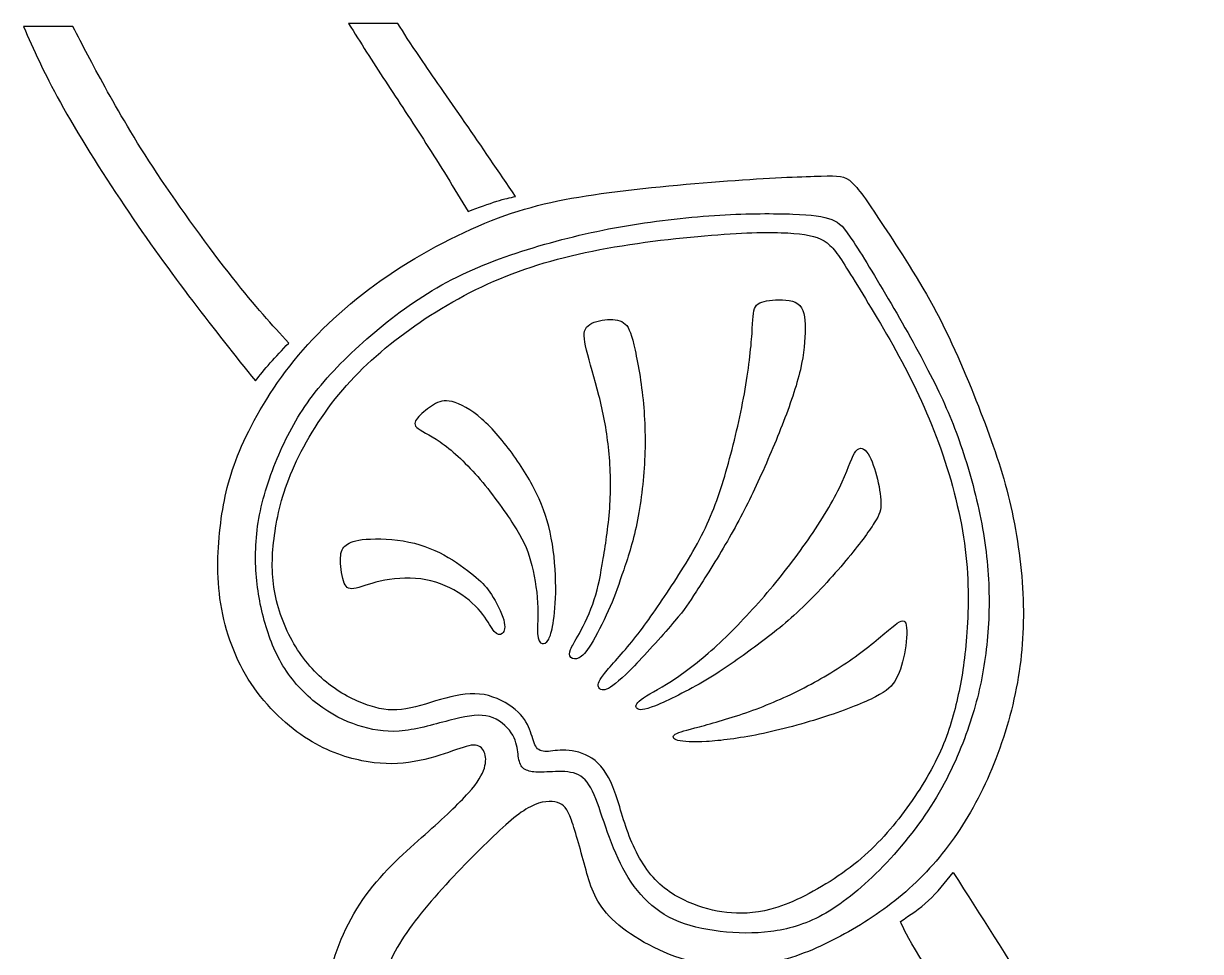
# Model space of a CAD drawing. Extents: x -11 to 8.6, y -2.9 to 35.2.
# Drawn here: x -3.524 to -0.677, y 7.426 to 9.67 of the extents above; entities that cross this region are included whole.
import ezdxf

# ---------------------------------------------------------------- set-up
doc = ezdxf.new("R2010")
doc.units = 0
doc.header["$MEASUREMENT"] = 0
doc.layers.add('LAYER_1', color=7, linetype='CONTINUOUS')

msp = doc.modelspace()

# ---------------------------------------------------------------- linework, layer by layer
at = {"layer": 'LAYER_1'}
for points in [[(-3.40463, 9.66274), (-3.40463, 9.66274), (-3.52399, 9.66274), (-3.52399, 9.66274)], [(-2.61854, 9.66998), (-2.61854, 9.66998), (-2.73789, 9.66998), (-2.73789, 9.66998)]]:
    msp.add_open_spline(points, degree=3, dxfattribs=at)
for points, knots in [([(-3.52399, 9.66274), (-3.49985, 9.60777), (-3.47572, 9.55276), (-3.43493, 9.47927), (-3.43493, 9.47927), (-3.39412, 9.40576), (-3.33665, 9.31371), (-3.28, 9.22932), (-3.28, 9.22932), (-3.22333, 9.14493), (-3.16745, 9.06815), (-3.11481, 8.99884), (-3.11481, 8.99884), (-3.06217, 8.92952), (-3.01273, 8.8676), (-2.9633, 8.80572), (-2.9633, 8.80572), (-2.95206, 8.81977), (-2.94077, 8.83386), (-2.92732, 8.84912), (-2.92732, 8.84912), (-2.91387, 8.86439), (-2.89818, 8.88087), (-2.88252, 8.89735), (-2.88252, 8.89735), (-2.92269, 8.94115), (-2.9629, 8.98497), (-3.01855, 9.05569), (-3.01855, 9.05569), (-3.0742, 9.12643), (-3.14535, 9.22409), (-3.2006, 9.30727), (-3.2006, 9.30727), (-3.25587, 9.39046), (-3.29525, 9.4592), (-3.3266, 9.51601), (-3.3266, 9.51601), (-3.35797, 9.57284), (-3.3813, 9.61781), (-3.40463, 9.66274)], [0, 0, 0, 0, 0.0909091, 0.0909091, 0.0909091, 0.0909091, 0.1818182, 0.1818182, 0.1818182, 0.1818182, 0.2727273, 0.2727273, 0.2727273, 0.2727273, 0.3636364, 0.3636364, 0.3636364, 0.3636364, 0.4545455, 0.4545455, 0.4545455, 0.4545455, 0.5454545, 0.5454545, 0.5454545, 0.5454545, 0.6363636, 0.6363636, 0.6363636, 0.6363636, 0.7272727, 0.7272727, 0.7272727, 0.7272727, 0.8181818, 0.8181818, 0.8181818, 0.8181818, 1, 1, 1, 1]), ([(-2.73789, 9.66998), (-2.70894, 9.62424), (-2.67998, 9.57848), (-2.64883, 9.5307), (-2.64883, 9.5307), (-2.61768, 9.48291), (-2.58431, 9.43308), (-2.55055, 9.38024), (-2.55055, 9.38024), (-2.51679, 9.32738), (-2.48264, 9.27151), (-2.44848, 9.21565), (-2.44848, 9.21565), (-2.42356, 9.22489), (-2.39865, 9.23415), (-2.37956, 9.24016), (-2.37956, 9.24016), (-2.36048, 9.2462), (-2.34719, 9.24902), (-2.33394, 9.25183), (-2.33394, 9.25183), (-2.37493, 9.3121), (-2.41592, 9.3724), (-2.4563, 9.43085), (-2.4563, 9.43085), (-2.49669, 9.48933), (-2.5365, 9.54601), (-2.56342, 9.58555), (-2.56342, 9.58555), (-2.59036, 9.6251), (-2.60445, 9.64754), (-2.61854, 9.66998)], [0, 0, 0, 0, 0.1111111, 0.1111111, 0.1111111, 0.1111111, 0.2222222, 0.2222222, 0.2222222, 0.2222222, 0.3333333, 0.3333333, 0.3333333, 0.3333333, 0.4444444, 0.4444444, 0.4444444, 0.4444444, 0.5555556, 0.5555556, 0.5555556, 0.5555556, 0.6666667, 0.6666667, 0.6666667, 0.6666667, 0.7777778, 0.7777778, 0.7777778, 0.7777778, 1, 1, 1, 1]), ([(-1.12001, 6.8887), (-1.15253, 6.89321), (-1.18425, 6.8962), (-1.21341, 6.8984), (-1.21341, 6.8984), (-1.28734, 6.90402), (-1.34523, 6.90484), (-1.42319, 6.88435), (-1.42319, 6.88435), (-1.50116, 6.86384), (-1.59922, 6.82205), (-1.69165, 6.78508), (-1.69165, 6.78508), (-1.78408, 6.7481), (-1.8709, 6.71595), (-1.9581, 6.69346), (-1.9581, 6.69346), (-2.04529, 6.67095), (-2.13293, 6.65806), (-2.2157, 6.65886), (-2.2157, 6.65886), (-2.29849, 6.65968), (-2.37646, 6.67415), (-2.45522, 6.71272), (-2.45522, 6.71272), (-2.53398, 6.75131), (-2.61358, 6.81401), (-2.67143, 6.88996), (-2.67143, 6.88996), (-2.7293, 6.96591), (-2.76548, 7.05514), (-2.78316, 7.13672), (-2.78316, 7.13672), (-2.80084, 7.2183), (-2.80004, 7.29225), (-2.78438, 7.36378), (-2.78438, 7.36378), (-2.76871, 7.43532), (-2.73814, 7.50445), (-2.69556, 7.56271), (-2.69556, 7.56271), (-2.65297, 7.62098), (-2.59829, 7.66842), (-2.55288, 7.709), (-2.55288, 7.709), (-2.50748, 7.74959), (-2.4713, 7.78334), (-2.448, 7.80946), (-2.448, 7.80946), (-2.42469, 7.83558), (-2.41423, 7.85408), (-2.40942, 7.86974), (-2.40942, 7.86974), (-2.40459, 7.88542), (-2.40539, 7.8983), (-2.4098, 7.90833), (-2.4098, 7.90833), (-2.41423, 7.91837), (-2.42227, 7.92563), (-2.43592, 7.92522), (-2.43592, 7.92522), (-2.44959, 7.9248), (-2.46889, 7.91677), (-2.49581, 7.90753), (-2.49581, 7.90753), (-2.52274, 7.89828), (-2.55731, 7.88784), (-2.59267, 7.88303), (-2.59267, 7.88303), (-2.62803, 7.8782), (-2.66421, 7.879), (-2.70599, 7.88744), (-2.70599, 7.88744), (-2.74778, 7.89588), (-2.79523, 7.91195), (-2.84424, 7.94451), (-2.84424, 7.94451), (-2.89327, 7.97706), (-2.94393, 8.02609), (-2.98049, 8.08477), (-2.98049, 8.08477), (-3.01705, 8.14344), (-3.03958, 8.21175), (-3.04882, 8.27927), (-3.04882, 8.27927), (-3.05806, 8.34678), (-3.05402, 8.41351), (-3.0456, 8.47298), (-3.0456, 8.47298), (-3.03716, 8.53246), (-3.02429, 8.58472), (-2.99657, 8.6478), (-2.99657, 8.6478), (-2.96884, 8.7109), (-2.92623, 8.78485), (-2.86958, 8.85477), (-2.86958, 8.85477), (-2.81291, 8.92471), (-2.74217, 8.99062), (-2.6586, 9.04929), (-2.6586, 9.04929), (-2.57501, 9.10796), (-2.47853, 9.1594), (-2.39174, 9.19356), (-2.39174, 9.19356), (-2.30494, 9.22771), (-2.22775, 9.24459), (-2.12648, 9.25864), (-2.12648, 9.25864), (-2.02521, 9.27272), (-1.89982, 9.284), (-1.80258, 9.29082), (-1.80258, 9.29082), (-1.70532, 9.29765), (-1.63619, 9.30006), (-1.59439, 9.30126), (-1.59439, 9.30126), (-1.5526, 9.30246), (-1.53813, 9.30246), (-1.51964, 9.28518), (-1.51964, 9.28518), (-1.50116, 9.2679), (-1.47863, 9.23335), (-1.44287, 9.1791), (-1.44287, 9.1791), (-1.40711, 9.12484), (-1.35808, 9.05089), (-1.31588, 8.97133), (-1.31588, 8.97133), (-1.27369, 8.89175), (-1.23833, 8.80654), (-1.209, 8.73059), (-1.209, 8.73059), (-1.17965, 8.65464), (-1.15634, 8.58792), (-1.13906, 8.5156), (-1.13906, 8.5156), (-1.12178, 8.44326), (-1.11052, 8.36526), (-1.10691, 8.29133), (-1.10691, 8.29133), (-1.10328, 8.21739), (-1.10733, 8.14745), (-1.12018, 8.07633), (-1.12018, 8.07633), (-1.13303, 8.0052), (-1.15474, 7.93284), (-1.18206, 7.86735), (-1.18206, 7.86735), (-1.20938, 7.80184), (-1.24234, 7.74315), (-1.2801, 7.69132), (-1.2801, 7.69132), (-1.31789, 7.63948), (-1.3605, 7.59446), (-1.40751, 7.55589), (-1.40751, 7.55589), (-1.45454, 7.5173), (-1.50599, 7.48515), (-1.55743, 7.45823), (-1.55743, 7.45823), (-1.60887, 7.43131), (-1.6603, 7.40958), (-1.72138, 7.39833), (-1.72138, 7.39833), (-1.78246, 7.38709), (-1.85322, 7.38629), (-1.92274, 7.40597), (-1.92274, 7.40597), (-1.99225, 7.42567), (-2.06059, 7.46586), (-2.10036, 7.50443), (-2.10036, 7.50443), (-2.14015, 7.54302), (-2.15141, 7.58), (-2.16346, 7.623), (-2.16346, 7.623), (-2.17551, 7.666), (-2.1884, 7.71503), (-2.19884, 7.74396), (-2.19884, 7.74396), (-2.20928, 7.7729), (-2.21732, 7.78174), (-2.23258, 7.78615), (-2.23258, 7.78615), (-2.24785, 7.79058), (-2.27038, 7.79058), (-2.2981, 7.77613), (-2.2981, 7.77613), (-2.32583, 7.76165), (-2.35878, 7.73271), (-2.40298, 7.68971), (-2.40298, 7.68971), (-2.44718, 7.64671), (-2.50267, 7.58965), (-2.54647, 7.53781), (-2.54647, 7.53781), (-2.59027, 7.48597), (-2.62242, 7.43933), (-2.6421, 7.39071), (-2.6421, 7.39071), (-2.66179, 7.34208), (-2.66904, 7.29145), (-2.66584, 7.23278), (-2.66584, 7.23278), (-2.66261, 7.1741), (-2.64892, 7.10737), (-2.62523, 7.05273), (-2.62523, 7.05273), (-2.60151, 6.99807), (-2.56776, 6.95547), (-2.52596, 6.9181), (-2.52596, 6.9181), (-2.48417, 6.88072), (-2.43433, 6.84857), (-2.38129, 6.82527), (-2.38129, 6.82527), (-2.32823, 6.80196), (-2.27197, 6.78747), (-2.19481, 6.78988), (-2.19481, 6.78988), (-2.11766, 6.7923), (-2.01958, 6.8116), (-1.92394, 6.83933), (-1.92394, 6.83933), (-1.8283, 6.86705), (-1.73505, 6.90323), (-1.64906, 6.93336), (-1.64906, 6.93336), (-1.56306, 6.96351), (-1.48427, 6.98762), (-1.40631, 7.00248), (-1.40631, 7.00248), (-1.32835, 7.01735), (-1.25118, 7.023), (-1.17081, 7.01657)], [0, 0, 0, 0, 0.0166667, 0.0166667, 0.0166667, 0.0166667, 0.0333333, 0.0333333, 0.0333333, 0.0333333, 0.05, 0.05, 0.05, 0.05, 0.0666667, 0.0666667, 0.0666667, 0.0666667, 0.0833333, 0.0833333, 0.0833333, 0.0833333, 0.1, 0.1, 0.1, 0.1, 0.1166667, 0.1166667, 0.1166667, 0.1166667, 0.1333333, 0.1333333, 0.1333333, 0.1333333, 0.15, 0.15, 0.15, 0.15, 0.1666667, 0.1666667, 0.1666667, 0.1666667, 0.1833333, 0.1833333, 0.1833333, 0.1833333, 0.2, 0.2, 0.2, 0.2, 0.2166667, 0.2166667, 0.2166667, 0.2166667, 0.2333333, 0.2333333, 0.2333333, 0.2333333, 0.25, 0.25, 0.25, 0.25, 0.2666667, 0.2666667, 0.2666667, 0.2666667, 0.2833333, 0.2833333, 0.2833333, 0.2833333, 0.3, 0.3, 0.3, 0.3, 0.3166667, 0.3166667, 0.3166667, 0.3166667, 0.3333333, 0.3333333, 0.3333333, 0.3333333, 0.35, 0.35, 0.35, 0.35, 0.3666667, 0.3666667, 0.3666667, 0.3666667, 0.3833333, 0.3833333, 0.3833333, 0.3833333, 0.4, 0.4, 0.4, 0.4, 0.4166667, 0.4166667, 0.4166667, 0.4166667, 0.4333333, 0.4333333, 0.4333333, 0.4333333, 0.45, 0.45, 0.45, 0.45, 0.4666667, 0.4666667, 0.4666667, 0.4666667, 0.4833333, 0.4833333, 0.4833333, 0.4833333, 0.5, 0.5, 0.5, 0.5, 0.5166667, 0.5166667, 0.5166667, 0.5166667, 0.5333333, 0.5333333, 0.5333333, 0.5333333, 0.55, 0.55, 0.55, 0.55, 0.5666667, 0.5666667, 0.5666667, 0.5666667, 0.5833333, 0.5833333, 0.5833333, 0.5833333, 0.6, 0.6, 0.6, 0.6, 0.6166667, 0.6166667, 0.6166667, 0.6166667, 0.6333333, 0.6333333, 0.6333333, 0.6333333, 0.65, 0.65, 0.65, 0.65, 0.6666667, 0.6666667, 0.6666667, 0.6666667, 0.6833333, 0.6833333, 0.6833333, 0.6833333, 0.7, 0.7, 0.7, 0.7, 0.7166667, 0.7166667, 0.7166667, 0.7166667, 0.7333333, 0.7333333, 0.7333333, 0.7333333, 0.75, 0.75, 0.75, 0.75, 0.7666667, 0.7666667, 0.7666667, 0.7666667, 0.7833333, 0.7833333, 0.7833333, 0.7833333, 0.8, 0.8, 0.8, 0.8, 0.8166667, 0.8166667, 0.8166667, 0.8166667, 0.8333333, 0.8333333, 0.8333333, 0.8333333, 0.85, 0.85, 0.85, 0.85, 0.8666667, 0.8666667, 0.8666667, 0.8666667, 0.8833333, 0.8833333, 0.8833333, 0.8833333, 0.9, 0.9, 0.9, 0.9, 0.9166667, 0.9166667, 0.9166667, 0.9166667, 0.9333333, 0.9333333, 0.9333333, 0.9333333, 0.95, 0.95, 0.95, 0.95, 0.9666667, 0.9666667, 0.9666667, 0.9666667, 1, 1, 1, 1]), ([(-1.24095, 7.96066), (-1.22187, 8.01492), (-1.2094, 8.06435), (-1.20098, 8.11699), (-1.20098, 8.11699), (-1.19254, 8.16965), (-1.18809, 8.22552), (-1.18869, 8.28278), (-1.18869, 8.28278), (-1.1893, 8.34005), (-1.19495, 8.39873), (-1.20639, 8.46001), (-1.20639, 8.46001), (-1.21784, 8.5213), (-1.23512, 8.58521), (-1.2538, 8.64106), (-1.2538, 8.64106), (-1.27248, 8.69692), (-1.29261, 8.74477), (-1.32013, 8.80022), (-1.32013, 8.80022), (-1.34765, 8.85566), (-1.38261, 8.91878), (-1.41878, 8.98106), (-1.41878, 8.98106), (-1.45494, 9.04335), (-1.49234, 9.10486), (-1.51603, 9.14123), (-1.51603, 9.14123), (-1.53975, 9.17759), (-1.54981, 9.18885), (-1.56929, 9.19627), (-1.56929, 9.19627), (-1.58878, 9.20371), (-1.61772, 9.20734), (-1.66293, 9.20914), (-1.66293, 9.20914), (-1.70813, 9.21094), (-1.76965, 9.21094), (-1.83977, 9.20673), (-1.83977, 9.20673), (-1.90989, 9.20251), (-1.98866, 9.19407), (-2.06562, 9.18102), (-2.06562, 9.18102), (-2.14257, 9.16795), (-2.21774, 9.15025), (-2.29107, 9.12796), (-2.29107, 9.12796), (-2.36441, 9.10565), (-2.43597, 9.07873), (-2.50026, 9.04437), (-2.50026, 9.04437), (-2.56457, 9.01001), (-2.62164, 8.9682), (-2.67407, 8.924), (-2.67407, 8.924), (-2.72651, 8.87979), (-2.77436, 8.83315), (-2.81153, 8.78715), (-2.81153, 8.78715), (-2.84869, 8.74114), (-2.87523, 8.69572), (-2.89812, 8.64611), (-2.89812, 8.64611), (-2.92103, 8.59647), (-2.94034, 8.54259), (-2.95118, 8.49178), (-2.95118, 8.49178), (-2.96203, 8.44094), (-2.96445, 8.3931), (-2.96184, 8.34789), (-2.96184, 8.34789), (-2.95922, 8.30269), (-2.95158, 8.26007), (-2.93973, 8.2191), (-2.93973, 8.2191), (-2.92787, 8.17811), (-2.91179, 8.1387), (-2.8879, 8.10354), (-2.8879, 8.10354), (-2.86398, 8.06838), (-2.83221, 8.03743), (-2.80008, 8.01494), (-2.80008, 8.01494), (-2.76793, 7.99243), (-2.73537, 7.97834), (-2.70322, 7.96911), (-2.70322, 7.96911), (-2.67107, 7.95987), (-2.63932, 7.95544), (-2.60095, 7.96026), (-2.60095, 7.96026), (-2.56256, 7.96509), (-2.51754, 7.97918), (-2.48178, 7.988), (-2.48178, 7.988), (-2.44602, 7.99684), (-2.41948, 8.00047), (-2.39679, 7.99403), (-2.39679, 7.99403), (-2.37407, 7.9876), (-2.35517, 7.97112), (-2.34433, 7.95484), (-2.34433, 7.95484), (-2.33348, 7.93857), (-2.33066, 7.92249), (-2.32865, 7.90864), (-2.32865, 7.90864), (-2.32665, 7.89477), (-2.32545, 7.8831), (-2.32063, 7.87528), (-2.32063, 7.87528), (-2.3158, 7.86744), (-2.30736, 7.8634), (-2.29732, 7.86139), (-2.29732, 7.86139), (-2.28728, 7.85939), (-2.27559, 7.85939), (-2.25853, 7.86019), (-2.25853, 7.86019), (-2.24145, 7.86099), (-2.21893, 7.86261), (-2.20066, 7.85921), (-2.20066, 7.85921), (-2.18238, 7.85578), (-2.16829, 7.84734), (-2.15644, 7.82906), (-2.15644, 7.82906), (-2.1446, 7.81078), (-2.13495, 7.78263), (-2.12411, 7.7509), (-2.12411, 7.7509), (-2.11326, 7.71915), (-2.10118, 7.68377), (-2.08612, 7.65123), (-2.08612, 7.65123), (-2.07105, 7.61868), (-2.05297, 7.58892), (-2.03108, 7.56382), (-2.03108, 7.56382), (-2.00917, 7.5387), (-1.98343, 7.51818), (-1.9509, 7.50332), (-1.9509, 7.50332), (-1.91834, 7.48845), (-1.87894, 7.47921), (-1.83876, 7.4744), (-1.83876, 7.4744), (-1.79857, 7.46957), (-1.75758, 7.46916), (-1.71679, 7.47438), (-1.71679, 7.47438), (-1.676, 7.47961), (-1.6354, 7.49047), (-1.5916, 7.51437), (-1.5916, 7.51437), (-1.5478, 7.53828), (-1.50076, 7.57526), (-1.45355, 7.62307), (-1.45355, 7.62307), (-1.40633, 7.6709), (-1.3589, 7.72959), (-1.32234, 7.78847), (-1.32234, 7.78847), (-1.28575, 7.84734), (-1.26004, 7.90641), (-1.24095, 7.96066)], [0, 0, 0, 0, 0.0232558, 0.0232558, 0.0232558, 0.0232558, 0.0465116, 0.0465116, 0.0465116, 0.0465116, 0.0697674, 0.0697674, 0.0697674, 0.0697674, 0.0930233, 0.0930233, 0.0930233, 0.0930233, 0.1162791, 0.1162791, 0.1162791, 0.1162791, 0.1395349, 0.1395349, 0.1395349, 0.1395349, 0.1627907, 0.1627907, 0.1627907, 0.1627907, 0.1860465, 0.1860465, 0.1860465, 0.1860465, 0.2093023, 0.2093023, 0.2093023, 0.2093023, 0.2325581, 0.2325581, 0.2325581, 0.2325581, 0.255814, 0.255814, 0.255814, 0.255814, 0.2790698, 0.2790698, 0.2790698, 0.2790698, 0.3023256, 0.3023256, 0.3023256, 0.3023256, 0.3255814, 0.3255814, 0.3255814, 0.3255814, 0.3488372, 0.3488372, 0.3488372, 0.3488372, 0.372093, 0.372093, 0.372093, 0.372093, 0.3953488, 0.3953488, 0.3953488, 0.3953488, 0.4186047, 0.4186047, 0.4186047, 0.4186047, 0.4418605, 0.4418605, 0.4418605, 0.4418605, 0.4651163, 0.4651163, 0.4651163, 0.4651163, 0.4883721, 0.4883721, 0.4883721, 0.4883721, 0.5116279, 0.5116279, 0.5116279, 0.5116279, 0.5348837, 0.5348837, 0.5348837, 0.5348837, 0.5581395, 0.5581395, 0.5581395, 0.5581395, 0.5813953, 0.5813953, 0.5813953, 0.5813953, 0.6046512, 0.6046512, 0.6046512, 0.6046512, 0.627907, 0.627907, 0.627907, 0.627907, 0.6511628, 0.6511628, 0.6511628, 0.6511628, 0.6744186, 0.6744186, 0.6744186, 0.6744186, 0.6976744, 0.6976744, 0.6976744, 0.6976744, 0.7209302, 0.7209302, 0.7209302, 0.7209302, 0.744186, 0.744186, 0.744186, 0.744186, 0.7674419, 0.7674419, 0.7674419, 0.7674419, 0.7906977, 0.7906977, 0.7906977, 0.7906977, 0.8139535, 0.8139535, 0.8139535, 0.8139535, 0.8372093, 0.8372093, 0.8372093, 0.8372093, 0.8604651, 0.8604651, 0.8604651, 0.8604651, 0.8837209, 0.8837209, 0.8837209, 0.8837209, 0.9069767, 0.9069767, 0.9069767, 0.9069767, 0.9302326, 0.9302326, 0.9302326, 0.9302326, 0.9534884, 0.9534884, 0.9534884, 0.9534884, 1, 1, 1, 1]), ([(-1.24296, 8.18713), (-1.23835, 8.246), (-1.23632, 8.31917), (-1.24616, 8.39833), (-1.24616, 8.39833), (-1.25601, 8.47749), (-1.27773, 8.5627), (-1.30566, 8.64186), (-1.30566, 8.64186), (-1.33358, 8.72104), (-1.36774, 8.79418), (-1.40671, 8.86591), (-1.40671, 8.86591), (-1.4457, 8.93765), (-1.48951, 9.008), (-1.51844, 9.05481), (-1.51844, 9.05481), (-1.54739, 9.10162), (-1.56146, 9.12495), (-1.58034, 9.1394), (-1.58034, 9.1394), (-1.59922, 9.15386), (-1.62295, 9.15951), (-1.66052, 9.16252), (-1.66052, 9.16252), (-1.69809, 9.16552), (-1.74954, 9.16594), (-1.8291, 9.16053), (-1.8291, 9.16053), (-1.90868, 9.1551), (-2.01639, 9.14381), (-2.11243, 9.12655), (-2.11243, 9.12655), (-2.20848, 9.10927), (-2.29289, 9.08594), (-2.37185, 9.05301), (-2.37185, 9.05301), (-2.45083, 9.02005), (-2.52438, 8.97744), (-2.58988, 8.93043), (-2.58988, 8.93043), (-2.65539, 8.8834), (-2.71286, 8.83197), (-2.76107, 8.77329), (-2.76107, 8.77329), (-2.8093, 8.71462), (-2.84831, 8.64869), (-2.87361, 8.59002), (-2.87361, 8.59002), (-2.89892, 8.53135), (-2.91061, 8.47991), (-2.91702, 8.4327), (-2.91702, 8.4327), (-2.92346, 8.38548), (-2.92466, 8.34246), (-2.91702, 8.29846), (-2.91702, 8.29846), (-2.90939, 8.25446), (-2.89291, 8.20944), (-2.87002, 8.17027), (-2.87002, 8.17027), (-2.8471, 8.13108), (-2.81774, 8.09771), (-2.78521, 8.07239), (-2.78521, 8.07239), (-2.75265, 8.04707), (-2.71687, 8.02979), (-2.68594, 8.01995), (-2.68594, 8.01995), (-2.65499, 8.01011), (-2.62887, 8.00768), (-2.59894, 8.0127), (-2.59894, 8.0127), (-2.569, 8.01773), (-2.53522, 8.03021), (-2.50289, 8.03883), (-2.50289, 8.03883), (-2.47053, 8.04747), (-2.43956, 8.05232), (-2.41024, 8.04709), (-2.41024, 8.04709), (-2.38091, 8.04186), (-2.35317, 8.02658), (-2.33449, 8.01091), (-2.33449, 8.01091), (-2.3158, 7.99523), (-2.30614, 7.97916), (-2.29993, 7.96328), (-2.29993, 7.96328), (-2.29369, 7.94741), (-2.29087, 7.93173), (-2.28525, 7.92229), (-2.28525, 7.92229), (-2.27962, 7.91285), (-2.27118, 7.90962), (-2.25913, 7.90982), (-2.25913, 7.90982), (-2.24709, 7.91002), (-2.23139, 7.91365), (-2.21191, 7.91285), (-2.21191, 7.91285), (-2.19242, 7.91205), (-2.16911, 7.90681), (-2.14903, 7.89316), (-2.14903, 7.89316), (-2.12892, 7.87951), (-2.11204, 7.85738), (-2.09859, 7.82425), (-2.09859, 7.82425), (-2.08512, 7.79109), (-2.07506, 7.74685), (-2.0588, 7.70488), (-2.0588, 7.70488), (-2.04252, 7.66288), (-2.02, 7.62307), (-1.99067, 7.59435), (-1.99067, 7.59435), (-1.96134, 7.56562), (-1.92516, 7.54792), (-1.89283, 7.53648), (-1.89283, 7.53648), (-1.86047, 7.52503), (-1.83191, 7.51978), (-1.79937, 7.51878), (-1.79937, 7.51878), (-1.76682, 7.51778), (-1.73024, 7.52102), (-1.68203, 7.5395), (-1.68203, 7.5395), (-1.6338, 7.55798), (-1.57391, 7.59174), (-1.52449, 7.62951), (-1.52449, 7.62951), (-1.47506, 7.66729), (-1.43605, 7.70909), (-1.40049, 7.75569), (-1.40049, 7.75569), (-1.36493, 7.80232), (-1.33278, 7.85377), (-1.31029, 7.90178), (-1.31029, 7.90178), (-1.28778, 7.94981), (-1.27489, 7.99443), (-1.26487, 8.03903), (-1.26487, 8.03903), (-1.25482, 8.08364), (-1.24757, 8.12827), (-1.24296, 8.18713)], [0, 0, 0, 0, 0.0263158, 0.0263158, 0.0263158, 0.0263158, 0.0526316, 0.0526316, 0.0526316, 0.0526316, 0.0789474, 0.0789474, 0.0789474, 0.0789474, 0.1052632, 0.1052632, 0.1052632, 0.1052632, 0.1315789, 0.1315789, 0.1315789, 0.1315789, 0.1578947, 0.1578947, 0.1578947, 0.1578947, 0.1842105, 0.1842105, 0.1842105, 0.1842105, 0.2105263, 0.2105263, 0.2105263, 0.2105263, 0.2368421, 0.2368421, 0.2368421, 0.2368421, 0.2631579, 0.2631579, 0.2631579, 0.2631579, 0.2894737, 0.2894737, 0.2894737, 0.2894737, 0.3157895, 0.3157895, 0.3157895, 0.3157895, 0.3421053, 0.3421053, 0.3421053, 0.3421053, 0.3684211, 0.3684211, 0.3684211, 0.3684211, 0.3947368, 0.3947368, 0.3947368, 0.3947368, 0.4210526, 0.4210526, 0.4210526, 0.4210526, 0.4473684, 0.4473684, 0.4473684, 0.4473684, 0.4736842, 0.4736842, 0.4736842, 0.4736842, 0.5, 0.5, 0.5, 0.5, 0.5263158, 0.5263158, 0.5263158, 0.5263158, 0.5526316, 0.5526316, 0.5526316, 0.5526316, 0.5789474, 0.5789474, 0.5789474, 0.5789474, 0.6052632, 0.6052632, 0.6052632, 0.6052632, 0.6315789, 0.6315789, 0.6315789, 0.6315789, 0.6578947, 0.6578947, 0.6578947, 0.6578947, 0.6842105, 0.6842105, 0.6842105, 0.6842105, 0.7105263, 0.7105263, 0.7105263, 0.7105263, 0.7368421, 0.7368421, 0.7368421, 0.7368421, 0.7631579, 0.7631579, 0.7631579, 0.7631579, 0.7894737, 0.7894737, 0.7894737, 0.7894737, 0.8157895, 0.8157895, 0.8157895, 0.8157895, 0.8421053, 0.8421053, 0.8421053, 0.8421053, 0.8684211, 0.8684211, 0.8684211, 0.8684211, 0.8947368, 0.8947368, 0.8947368, 0.8947368, 0.9210526, 0.9210526, 0.9210526, 0.9210526, 0.9473684, 0.9473684, 0.9473684, 0.9473684, 1, 1, 1, 1]), ([(-1.89643, 8.29706), (-1.87735, 8.32678), (-1.84759, 8.37343), (-1.82168, 8.41823), (-1.82168, 8.41823), (-1.79577, 8.46303), (-1.77364, 8.50603), (-1.75175, 8.55284), (-1.75175, 8.55284), (-1.72986, 8.59966), (-1.70813, 8.65032), (-1.68925, 8.69873), (-1.68925, 8.69873), (-1.67036, 8.74716), (-1.65429, 8.7934), (-1.64505, 8.83297), (-1.64505, 8.83297), (-1.63581, 8.87256), (-1.63338, 8.90551), (-1.63358, 8.93284), (-1.63358, 8.93284), (-1.63378, 8.96016), (-1.63661, 8.98188), (-1.65126, 8.99253), (-1.65126, 8.99253), (-1.66593, 9.00317), (-1.69247, 9.00277), (-1.71276, 9.00097), (-1.71276, 9.00097), (-1.73305, 8.99916), (-1.74714, 8.99592), (-1.75375, 8.98507), (-1.75375, 8.98507), (-1.76039, 8.97423), (-1.75959, 8.95575), (-1.76199, 8.92039), (-1.76199, 8.92039), (-1.7644, 8.88503), (-1.77005, 8.83277), (-1.78049, 8.7747), (-1.78049, 8.7747), (-1.79094, 8.71663), (-1.80621, 8.65272), (-1.82209, 8.59645), (-1.82209, 8.59645), (-1.83796, 8.54019), (-1.85444, 8.49156), (-1.87936, 8.44112), (-1.87936, 8.44112), (-1.90427, 8.39069), (-1.93763, 8.33843), (-1.96796, 8.29283), (-1.96796, 8.29283), (-1.99831, 8.24722), (-2.02565, 8.20822), (-2.05297, 8.17468), (-2.05297, 8.17468), (-2.08029, 8.14112), (-2.10763, 8.11298), (-2.12148, 8.0951), (-2.12148, 8.0951), (-2.13535, 8.07722), (-2.13576, 8.06958), (-2.13255, 8.06417), (-2.13255, 8.06417), (-2.12932, 8.05874), (-2.12249, 8.05551), (-2.10944, 8.06215), (-2.10944, 8.06215), (-2.09637, 8.06878), (-2.07706, 8.08526), (-2.04653, 8.11679), (-2.04653, 8.11679), (-2.01599, 8.14834), (-1.97419, 8.19498), (-1.94907, 8.22471), (-1.94907, 8.22471), (-1.92396, 8.25444), (-1.91552, 8.26733), (-1.89643, 8.29706)], [0, 0, 0, 0, 0.047619, 0.047619, 0.047619, 0.047619, 0.0952381, 0.0952381, 0.0952381, 0.0952381, 0.1428571, 0.1428571, 0.1428571, 0.1428571, 0.1904762, 0.1904762, 0.1904762, 0.1904762, 0.2380952, 0.2380952, 0.2380952, 0.2380952, 0.2857143, 0.2857143, 0.2857143, 0.2857143, 0.3333333, 0.3333333, 0.3333333, 0.3333333, 0.3809524, 0.3809524, 0.3809524, 0.3809524, 0.4285714, 0.4285714, 0.4285714, 0.4285714, 0.4761905, 0.4761905, 0.4761905, 0.4761905, 0.5238095, 0.5238095, 0.5238095, 0.5238095, 0.5714286, 0.5714286, 0.5714286, 0.5714286, 0.6190476, 0.6190476, 0.6190476, 0.6190476, 0.6666667, 0.6666667, 0.6666667, 0.6666667, 0.7142857, 0.7142857, 0.7142857, 0.7142857, 0.7619048, 0.7619048, 0.7619048, 0.7619048, 0.8095238, 0.8095238, 0.8095238, 0.8095238, 0.8571429, 0.8571429, 0.8571429, 0.8571429, 0.9047619, 0.9047619, 0.9047619, 0.9047619, 1, 1, 1, 1]), ([(-2.07648, 8.33663), (-2.06544, 8.36858), (-2.05255, 8.40638), (-2.04251, 8.45219), (-2.04251, 8.45219), (-2.03246, 8.49799), (-2.02523, 8.55185), (-2.02222, 8.60469), (-2.02222, 8.60469), (-2.01919, 8.65753), (-2.02041, 8.70939), (-2.02563, 8.76023), (-2.02563, 8.76023), (-2.03086, 8.81106), (-2.0401, 8.86089), (-2.04772, 8.89285), (-2.04772, 8.89285), (-2.05536, 8.9248), (-2.06141, 8.93887), (-2.07265, 8.94651), (-2.07265, 8.94651), (-2.0839, 8.95414), (-2.1004, 8.95535), (-2.11788, 8.95334), (-2.11788, 8.95334), (-2.13535, 8.95134), (-2.15384, 8.94609), (-2.16228, 8.93544), (-2.16228, 8.93544), (-2.17072, 8.9248), (-2.16911, 8.90872), (-2.16209, 8.8804), (-2.16209, 8.8804), (-2.15506, 8.85205), (-2.14257, 8.81146), (-2.13233, 8.77089), (-2.13233, 8.77089), (-2.12209, 8.7303), (-2.11405, 8.68969), (-2.10924, 8.64549), (-2.10924, 8.64549), (-2.10441, 8.60128), (-2.1028, 8.55346), (-2.10561, 8.50665), (-2.10561, 8.50665), (-2.10842, 8.45982), (-2.11567, 8.41398), (-2.12189, 8.37602), (-2.12189, 8.37602), (-2.1281, 8.33805), (-2.13335, 8.30788), (-2.14339, 8.27735), (-2.14339, 8.27735), (-2.15344, 8.24682), (-2.16831, 8.21585), (-2.17936, 8.19537), (-2.17936, 8.19537), (-2.1904, 8.17488), (-2.19766, 8.16482), (-2.20106, 8.1564), (-2.20106, 8.1564), (-2.20447, 8.14796), (-2.20407, 8.14111), (-2.20006, 8.1371), (-2.20006, 8.1371), (-2.19603, 8.13309), (-2.1884, 8.13186), (-2.18036, 8.13587), (-2.18036, 8.13587), (-2.17232, 8.1399), (-2.16388, 8.14916), (-2.15143, 8.16945), (-2.15143, 8.16945), (-2.13896, 8.18974), (-2.12249, 8.2211), (-2.10964, 8.24983), (-2.10964, 8.24983), (-2.09677, 8.27856), (-2.08753, 8.30469), (-2.07648, 8.33663)], [0, 0, 0, 0, 0.047619, 0.047619, 0.047619, 0.047619, 0.0952381, 0.0952381, 0.0952381, 0.0952381, 0.1428571, 0.1428571, 0.1428571, 0.1428571, 0.1904762, 0.1904762, 0.1904762, 0.1904762, 0.2380952, 0.2380952, 0.2380952, 0.2380952, 0.2857143, 0.2857143, 0.2857143, 0.2857143, 0.3333333, 0.3333333, 0.3333333, 0.3333333, 0.3809524, 0.3809524, 0.3809524, 0.3809524, 0.4285714, 0.4285714, 0.4285714, 0.4285714, 0.4761905, 0.4761905, 0.4761905, 0.4761905, 0.5238095, 0.5238095, 0.5238095, 0.5238095, 0.5714286, 0.5714286, 0.5714286, 0.5714286, 0.6190476, 0.6190476, 0.6190476, 0.6190476, 0.6666667, 0.6666667, 0.6666667, 0.6666667, 0.7142857, 0.7142857, 0.7142857, 0.7142857, 0.7619048, 0.7619048, 0.7619048, 0.7619048, 0.8095238, 0.8095238, 0.8095238, 0.8095238, 0.8571429, 0.8571429, 0.8571429, 0.8571429, 0.9047619, 0.9047619, 0.9047619, 0.9047619, 1, 1, 1, 1]), ([(-2.3387, 8.458), (-2.3604, 8.49196), (-2.39296, 8.53738), (-2.42531, 8.57435), (-2.42531, 8.57435), (-2.45766, 8.61131), (-2.48982, 8.63987), (-2.51654, 8.65835), (-2.51654, 8.65835), (-2.54326, 8.67684), (-2.56458, 8.68528), (-2.57302, 8.69351), (-2.57302, 8.69351), (-2.58146, 8.70175), (-2.57702, 8.70979), (-2.56799, 8.71943), (-2.56799, 8.71943), (-2.55895, 8.72908), (-2.54526, 8.74034), (-2.53221, 8.74816), (-2.53221, 8.74816), (-2.51916, 8.756), (-2.50668, 8.76044), (-2.48739, 8.75563), (-2.48739, 8.75563), (-2.46811, 8.7508), (-2.44199, 8.73671), (-2.41547, 8.71362), (-2.41547, 8.71362), (-2.38895, 8.69051), (-2.36201, 8.65835), (-2.33791, 8.6246), (-2.33791, 8.6246), (-2.3138, 8.59084), (-2.29247, 8.55546), (-2.27682, 8.5203), (-2.27682, 8.5203), (-2.26114, 8.48514), (-2.2511, 8.45016), (-2.24488, 8.41099), (-2.24488, 8.41099), (-2.23865, 8.37181), (-2.23622, 8.32839), (-2.23683, 8.29303), (-2.23683, 8.29303), (-2.23743, 8.25767), (-2.24105, 8.23033), (-2.24446, 8.21225), (-2.24446, 8.21225), (-2.24787, 8.19416), (-2.2511, 8.18532), (-2.25531, 8.17911), (-2.25531, 8.17911), (-2.25952, 8.17288), (-2.26477, 8.16925), (-2.26978, 8.17065), (-2.26978, 8.17065), (-2.27479, 8.17206), (-2.27964, 8.17851), (-2.28064, 8.19477), (-2.28064, 8.19477), (-2.28165, 8.21104), (-2.27882, 8.23718), (-2.28062, 8.26952), (-2.28062, 8.26952), (-2.28243, 8.30187), (-2.28888, 8.34047), (-2.2975, 8.371), (-2.2975, 8.371), (-2.30614, 8.40153), (-2.31701, 8.42406), (-2.3387, 8.458)], [0, 0, 0, 0, 0.0526316, 0.0526316, 0.0526316, 0.0526316, 0.1052632, 0.1052632, 0.1052632, 0.1052632, 0.1578947, 0.1578947, 0.1578947, 0.1578947, 0.2105263, 0.2105263, 0.2105263, 0.2105263, 0.2631579, 0.2631579, 0.2631579, 0.2631579, 0.3157895, 0.3157895, 0.3157895, 0.3157895, 0.3684211, 0.3684211, 0.3684211, 0.3684211, 0.4210526, 0.4210526, 0.4210526, 0.4210526, 0.4736842, 0.4736842, 0.4736842, 0.4736842, 0.5263158, 0.5263158, 0.5263158, 0.5263158, 0.5789474, 0.5789474, 0.5789474, 0.5789474, 0.6315789, 0.6315789, 0.6315789, 0.6315789, 0.6842105, 0.6842105, 0.6842105, 0.6842105, 0.7368421, 0.7368421, 0.7368421, 0.7368421, 0.7894737, 0.7894737, 0.7894737, 0.7894737, 0.8421053, 0.8421053, 0.8421053, 0.8421053, 0.8947368, 0.8947368, 0.8947368, 0.8947368, 1, 1, 1, 1]), ([(-1.75616, 8.16201), (-1.7198, 8.18893), (-1.68443, 8.21587), (-1.64627, 8.25184), (-1.64627, 8.25184), (-1.60808, 8.2878), (-1.56709, 8.33284), (-1.53494, 8.3712), (-1.53494, 8.3712), (-1.50278, 8.40957), (-1.47947, 8.44134), (-1.46622, 8.46243), (-1.46622, 8.46243), (-1.45295, 8.48352), (-1.44972, 8.49398), (-1.45013, 8.51146), (-1.45013, 8.51146), (-1.45053, 8.52894), (-1.45455, 8.55346), (-1.46077, 8.57695), (-1.46077, 8.57695), (-1.467, 8.60046), (-1.47544, 8.62299), (-1.48488, 8.63444), (-1.48488, 8.63444), (-1.49433, 8.64589), (-1.50479, 8.64629), (-1.51403, 8.63143), (-1.51403, 8.63143), (-1.52327, 8.61656), (-1.53131, 8.58639), (-1.55039, 8.54722), (-1.55039, 8.54722), (-1.56948, 8.50805), (-1.59964, 8.45981), (-1.63258, 8.413), (-1.63258, 8.413), (-1.66553, 8.36619), (-1.70131, 8.32075), (-1.73908, 8.27755), (-1.73908, 8.27755), (-1.77686, 8.23436), (-1.81665, 8.19336), (-1.85382, 8.15981), (-1.85382, 8.15981), (-1.891, 8.12625), (-1.92556, 8.10013), (-1.95689, 8.08004), (-1.95689, 8.08004), (-1.98824, 8.05994), (-2.0164, 8.04587), (-2.03046, 8.03522), (-2.03046, 8.03522), (-2.04453, 8.02458), (-2.04453, 8.01733), (-2.03972, 8.01332), (-2.03972, 8.01332), (-2.03489, 8.00931), (-2.02523, 8.00849), (-1.9957, 8.02033), (-1.9957, 8.02033), (-1.96615, 8.0322), (-1.91672, 8.05671), (-1.87332, 8.08243), (-1.87332, 8.08243), (-1.82992, 8.10815), (-1.79252, 8.13509), (-1.75616, 8.16201)], [0, 0, 0, 0, 0.0555556, 0.0555556, 0.0555556, 0.0555556, 0.1111111, 0.1111111, 0.1111111, 0.1111111, 0.1666667, 0.1666667, 0.1666667, 0.1666667, 0.2222222, 0.2222222, 0.2222222, 0.2222222, 0.2777778, 0.2777778, 0.2777778, 0.2777778, 0.3333333, 0.3333333, 0.3333333, 0.3333333, 0.3888889, 0.3888889, 0.3888889, 0.3888889, 0.4444444, 0.4444444, 0.4444444, 0.4444444, 0.5, 0.5, 0.5, 0.5, 0.5555556, 0.5555556, 0.5555556, 0.5555556, 0.6111111, 0.6111111, 0.6111111, 0.6111111, 0.6666667, 0.6666667, 0.6666667, 0.6666667, 0.7222222, 0.7222222, 0.7222222, 0.7222222, 0.7777778, 0.7777778, 0.7777778, 0.7777778, 0.8333333, 0.8333333, 0.8333333, 0.8333333, 0.8888889, 0.8888889, 0.8888889, 0.8888889, 1, 1, 1, 1]), ([(-2.42912, 8.33039), (-2.4456, 8.34447), (-2.46933, 8.36297), (-2.49685, 8.37902), (-2.49685, 8.37902), (-2.52438, 8.3951), (-2.55573, 8.40879), (-2.59169, 8.41621), (-2.59169, 8.41621), (-2.62767, 8.42364), (-2.66826, 8.42485), (-2.69518, 8.42284), (-2.69518, 8.42284), (-2.7221, 8.42084), (-2.73537, 8.41561), (-2.74399, 8.40899), (-2.74399, 8.40899), (-2.75263, 8.40235), (-2.75668, 8.39432), (-2.75728, 8.37804), (-2.75728, 8.37804), (-2.75788, 8.36176), (-2.75506, 8.33725), (-2.75025, 8.32219), (-2.75025, 8.32219), (-2.74542, 8.30712), (-2.73858, 8.30147), (-2.72473, 8.30347), (-2.72473, 8.30347), (-2.71086, 8.3055), (-2.68995, 8.31514), (-2.66143, 8.32155), (-2.66143, 8.32155), (-2.6329, 8.32799), (-2.59672, 8.33121), (-2.56316, 8.3268), (-2.56316, 8.3268), (-2.52961, 8.32237), (-2.49866, 8.31031), (-2.47294, 8.29445), (-2.47294, 8.29445), (-2.44722, 8.27857), (-2.42671, 8.25887), (-2.41306, 8.24119), (-2.41306, 8.24119), (-2.39939, 8.22351), (-2.39256, 8.20784), (-2.38554, 8.1996), (-2.38554, 8.1996), (-2.3785, 8.19136), (-2.37125, 8.19056), (-2.36604, 8.19517), (-2.36604, 8.19517), (-2.36082, 8.1998), (-2.35758, 8.20984), (-2.36259, 8.22772), (-2.36259, 8.22772), (-2.36762, 8.2456), (-2.38091, 8.27134), (-2.39216, 8.28902), (-2.39216, 8.28902), (-2.4034, 8.3067), (-2.41266, 8.31634), (-2.42912, 8.33039)], [0, 0, 0, 0, 0.0588235, 0.0588235, 0.0588235, 0.0588235, 0.1176471, 0.1176471, 0.1176471, 0.1176471, 0.1764706, 0.1764706, 0.1764706, 0.1764706, 0.2352941, 0.2352941, 0.2352941, 0.2352941, 0.2941176, 0.2941176, 0.2941176, 0.2941176, 0.3529412, 0.3529412, 0.3529412, 0.3529412, 0.4117647, 0.4117647, 0.4117647, 0.4117647, 0.4705882, 0.4705882, 0.4705882, 0.4705882, 0.5294118, 0.5294118, 0.5294118, 0.5294118, 0.5882353, 0.5882353, 0.5882353, 0.5882353, 0.6470588, 0.6470588, 0.6470588, 0.6470588, 0.7058824, 0.7058824, 0.7058824, 0.7058824, 0.7647059, 0.7647059, 0.7647059, 0.7647059, 0.8235294, 0.8235294, 0.8235294, 0.8235294, 0.8823529, 0.8823529, 0.8823529, 0.8823529, 1, 1, 1, 1]), ([(-1.74411, 7.95143), (-1.69328, 7.96188), (-1.635, 7.97755), (-1.58437, 7.99403), (-1.58437, 7.99403), (-1.53373, 8.01051), (-1.49072, 8.02779), (-1.46299, 8.04204), (-1.46299, 8.04204), (-1.43527, 8.05631), (-1.4228, 8.06758), (-1.41296, 8.08586), (-1.41296, 8.08586), (-1.40312, 8.10414), (-1.39588, 8.12946), (-1.39167, 8.15558), (-1.39167, 8.15558), (-1.38744, 8.1817), (-1.38622, 8.20864), (-1.39023, 8.21968), (-1.39023, 8.21968), (-1.39426, 8.23075), (-1.40352, 8.2259), (-1.42381, 8.20964), (-1.42381, 8.20964), (-1.44409, 8.19336), (-1.47546, 8.16562), (-1.51243, 8.1389), (-1.51243, 8.1389), (-1.54939, 8.11218), (-1.59201, 8.08646), (-1.6356, 8.06397), (-1.6356, 8.06397), (-1.6792, 8.04146), (-1.72382, 8.02216), (-1.76843, 8.0063), (-1.76843, 8.0063), (-1.81303, 7.99042), (-1.85765, 7.97794), (-1.88918, 7.96952), (-1.88918, 7.96952), (-1.92073, 7.96108), (-1.93923, 7.95665), (-1.94747, 7.95143), (-1.94747, 7.95143), (-1.95571, 7.94622), (-1.95369, 7.94017), (-1.94104, 7.93656), (-1.94104, 7.93656), (-1.92839, 7.93295), (-1.90506, 7.93173), (-1.87172, 7.93374), (-1.87172, 7.93374), (-1.83836, 7.93574), (-1.79495, 7.94099), (-1.74411, 7.95143)], [0, 0, 0, 0, 0.0666667, 0.0666667, 0.0666667, 0.0666667, 0.1333333, 0.1333333, 0.1333333, 0.1333333, 0.2, 0.2, 0.2, 0.2, 0.2666667, 0.2666667, 0.2666667, 0.2666667, 0.3333333, 0.3333333, 0.3333333, 0.3333333, 0.4, 0.4, 0.4, 0.4, 0.4666667, 0.4666667, 0.4666667, 0.4666667, 0.5333333, 0.5333333, 0.5333333, 0.5333333, 0.6, 0.6, 0.6, 0.6, 0.6666667, 0.6666667, 0.6666667, 0.6666667, 0.7333333, 0.7333333, 0.7333333, 0.7333333, 0.8, 0.8, 0.8, 0.8, 0.8666667, 0.8666667, 0.8666667, 0.8666667, 1, 1, 1, 1]), ([(-1.54301, 5.38236), (-1.52626, 5.38225), (-1.51161, 5.38251), (-1.49956, 5.38289), (-1.49956, 5.38289), (-1.46261, 5.38408), (-1.44971, 5.38652), (-1.42962, 5.39293), (-1.42962, 5.39293), (-1.40953, 5.39937), (-1.38219, 5.40983), (-1.34683, 5.42952), (-1.34683, 5.42952), (-1.31147, 5.4492), (-1.26806, 5.47815), (-1.22546, 5.51351), (-1.22546, 5.51351), (-1.18286, 5.54887), (-1.14107, 5.59068), (-1.09807, 5.64813), (-1.09807, 5.64813), (-1.05507, 5.7056), (-1.01085, 5.77877), (-0.98153, 5.85632), (-0.98153, 5.85632), (-0.9522, 5.93388), (-0.93771, 6.01586), (-0.9329, 6.10386), (-0.9329, 6.10386), (-0.92807, 6.19188), (-0.9329, 6.28593), (-0.94414, 6.3868), (-0.94414, 6.3868), (-0.95539, 6.48767), (-0.97309, 6.59538), (-1.00121, 6.69384), (-1.00121, 6.69384), (-1.02934, 6.7923), (-1.06794, 6.88152), (-1.10571, 6.96311), (-1.10571, 6.96311), (-1.14347, 7.04469), (-1.18046, 7.11864), (-1.22586, 7.1978), (-1.22586, 7.1978), (-1.27126, 7.27698), (-1.32514, 7.36137), (-1.35607, 7.4124), (-1.35607, 7.4124), (-1.38702, 7.46344), (-1.39506, 7.48114), (-1.4031, 7.49882), (-1.4031, 7.49882), (-1.37979, 7.51408), (-1.35647, 7.52937), (-1.33519, 7.54905), (-1.33519, 7.54905), (-1.31388, 7.56874), (-1.29458, 7.59285), (-1.27529, 7.61697), (-1.27529, 7.61697), (-1.20858, 7.51249), (-1.14187, 7.40798), (-1.084, 7.31474), (-1.084, 7.31474), (-1.02613, 7.22151), (-0.9771, 7.13953), (-0.93249, 7.06317), (-0.93249, 7.06317), (-0.88789, 6.98682), (-0.84768, 6.91608), (-0.81314, 6.83933), (-0.81314, 6.83933), (-0.77859, 6.76257), (-0.74962, 6.67977), (-0.72753, 6.58936), (-0.72753, 6.58936), (-0.70544, 6.49894), (-0.69015, 6.40086), (-0.68373, 6.31406), (-0.68373, 6.31406), (-0.6773, 6.22726), (-0.6797, 6.15169), (-0.68492, 6.09222), (-0.68492, 6.09222), (-0.69015, 6.03274), (-0.69819, 5.98934), (-0.71827, 5.9343), (-0.71827, 5.9343), (-0.73838, 5.87923), (-0.77053, 5.8125), (-0.80469, 5.74982), (-0.80469, 5.74982), (-0.83884, 5.68712), (-0.87502, 5.62845), (-0.91079, 5.57661), (-0.91079, 5.57661), (-0.94655, 5.52477), (-0.98193, 5.47975), (-1.01849, 5.44279), (-1.01849, 5.44279), (-1.05505, 5.40582), (-1.09286, 5.37686), (-1.14951, 5.34914), (-1.14951, 5.34914), (-1.20617, 5.32141), (-1.28173, 5.29487), (-1.34844, 5.27922), (-1.34844, 5.27922), (-1.41515, 5.26354), (-1.47302, 5.25871), (-1.5361, 5.25751), (-1.5361, 5.25751), (-1.59921, 5.2563), (-1.66754, 5.25873), (-1.74309, 5.26877)], [0, 0, 0, 0, 0.0333333, 0.0333333, 0.0333333, 0.0333333, 0.0666667, 0.0666667, 0.0666667, 0.0666667, 0.1, 0.1, 0.1, 0.1, 0.1333333, 0.1333333, 0.1333333, 0.1333333, 0.1666667, 0.1666667, 0.1666667, 0.1666667, 0.2, 0.2, 0.2, 0.2, 0.2333333, 0.2333333, 0.2333333, 0.2333333, 0.2666667, 0.2666667, 0.2666667, 0.2666667, 0.3, 0.3, 0.3, 0.3, 0.3333333, 0.3333333, 0.3333333, 0.3333333, 0.3666667, 0.3666667, 0.3666667, 0.3666667, 0.4, 0.4, 0.4, 0.4, 0.4333333, 0.4333333, 0.4333333, 0.4333333, 0.4666667, 0.4666667, 0.4666667, 0.4666667, 0.5, 0.5, 0.5, 0.5, 0.5333333, 0.5333333, 0.5333333, 0.5333333, 0.5666667, 0.5666667, 0.5666667, 0.5666667, 0.6, 0.6, 0.6, 0.6, 0.6333333, 0.6333333, 0.6333333, 0.6333333, 0.6666667, 0.6666667, 0.6666667, 0.6666667, 0.7, 0.7, 0.7, 0.7, 0.7333333, 0.7333333, 0.7333333, 0.7333333, 0.7666667, 0.7666667, 0.7666667, 0.7666667, 0.8, 0.8, 0.8, 0.8, 0.8333333, 0.8333333, 0.8333333, 0.8333333, 0.8666667, 0.8666667, 0.8666667, 0.8666667, 0.9, 0.9, 0.9, 0.9, 0.9333333, 0.9333333, 0.9333333, 0.9333333, 1, 1, 1, 1])]:
    msp.add_open_spline(points, degree=3, knots=knots, dxfattribs=at)

doc.saveas('drawing.dxf')
